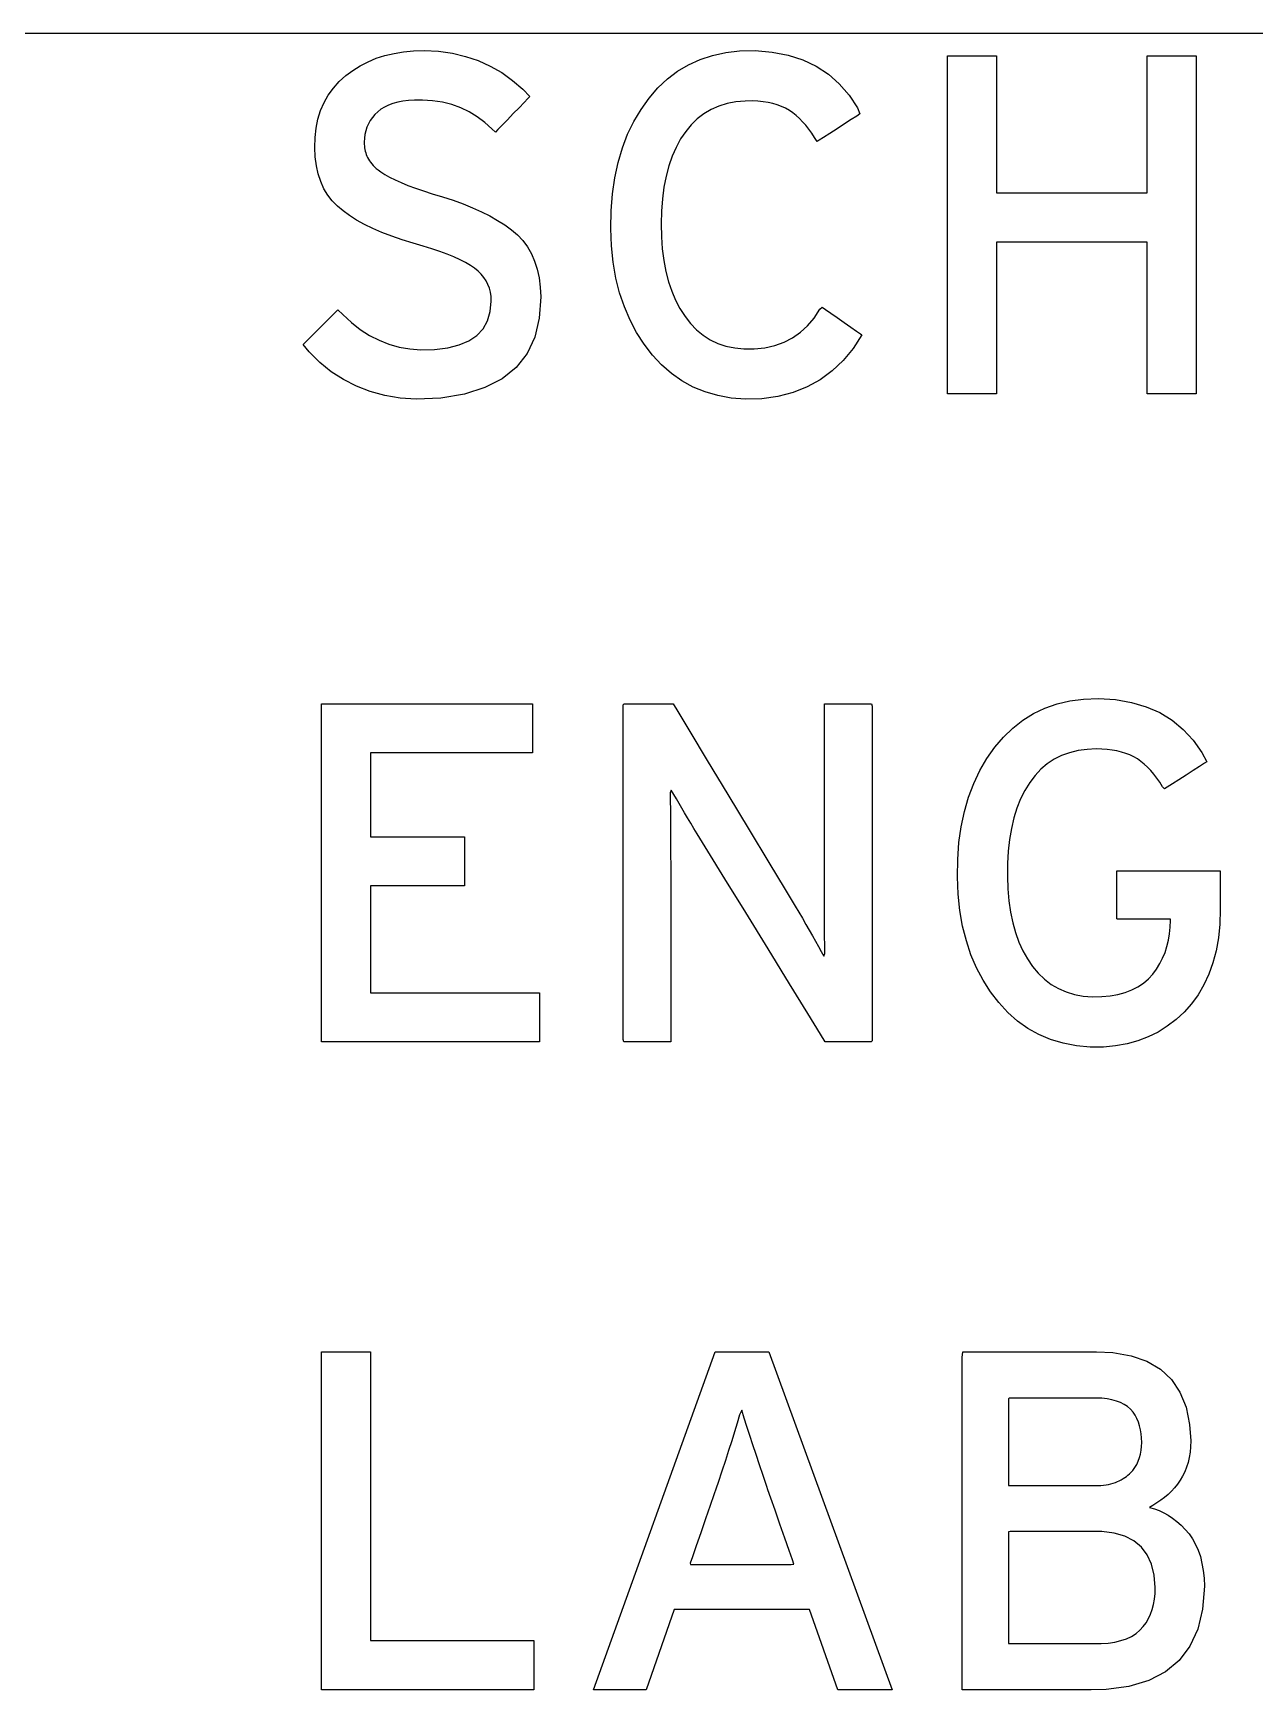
# Model space of a CAD drawing. Extents: x 1 to 47.7, y 0.2 to 35.
# Drawn here: x 6.9094 to 7.2036, y 13.726 to 14.125 of the extents above; entities that cross this region are included whole.
import ezdxf

# ---------------------------------------------------------------- set-up
doc = ezdxf.new("R2010")
doc.units = 0
doc.header["$MEASUREMENT"] = 0
for name, color, linetype in [('4_1__4U__UP_TO_ONE_IO_BOAR', 7, 'CONTINUOUS'), ('4_2__4U__FRONT_PANEL_W_24_', 7, 'CONTINUOUS'), ('5_1___24__TARGET_LEDS___12', 7, 'CONTINUOUS')]:
    doc.layers.add(name, color=color, linetype=linetype)

msp = doc.modelspace()

# ---------------------------------------------------------------- linework, layer by layer
at = {"layer": '4_1__4U__UP_TO_ONE_IO_BOAR'}
msp.add_lwpolyline([(6.83549, 14.12501), (6.93639, 14.12501), (7.04437, 14.12501), (7.15841, 14.12501), (7.27751, 14.12501), (7.52681, 14.12501), (7.78421, 14.12501)], dxfattribs=at)
at = {"layer": '4_2__4U__FRONT_PANEL_W_24_'}
for points in [[(7.03165, 14.06149), (7.03132, 14.05635), (7.03022, 14.05182), (7.02836, 14.04788), (7.02574, 14.04453), (7.02235, 14.04179), (7.0182, 14.03964), (7.01328, 14.03809), (7.0076, 14.03714), (7.00168, 14.03683), (6.9978, 14.03714), (6.9941, 14.03777), (6.9906, 14.03872), (6.98728, 14.03999), (6.98415, 14.04157), (6.9812, 14.04347), (6.97845, 14.0457), (6.97588, 14.04824), (6.97442, 14.05001), (6.97494, 14.05053), (6.9759, 14.05149), (6.97717, 14.05275), (6.97858, 14.05416), (6.98, 14.05557), (6.98128, 14.05684), (6.98226, 14.05782), (6.9828, 14.05836), (6.984, 14.05722), (6.98606, 14.05531), (6.9882, 14.05364), (6.99042, 14.05222), (6.99273, 14.05104), (6.99511, 14.0501), (6.99758, 14.04941), (7.00012, 14.04896), (7.00275, 14.04875), (7.00609, 14.04883), (7.00927, 14.04922), (7.01203, 14.04991), (7.01437, 14.05091), (7.01628, 14.05221), (7.01778, 14.05382), (7.01885, 14.05574), (7.0195, 14.05796), (7.01973, 14.06049), (7.01969, 14.06161), (7.01954, 14.06261), (7.0193, 14.06356), (7.01896, 14.06447), (7.01851, 14.06534), (7.01797, 14.06617), (7.01733, 14.06695), (7.01659, 14.0677), (7.01574, 14.0684), (7.01472, 14.06909), (7.01355, 14.06978), (7.01223, 14.07045), (7.01076, 14.07112), (7.00914, 14.07179), (7.00736, 14.07244), (7.00544, 14.07309), (7.00337, 14.07373), (7.00097, 14.07442), (6.99829, 14.07524), (6.99578, 14.07611), (6.99342, 14.07701), (6.99123, 14.07796), (6.9892, 14.07896), (6.98733, 14.07999), (6.98563, 14.08107), (6.98408, 14.08219), (6.98269, 14.08334), (6.98145, 14.0846), (6.98037, 14.086), (6.97945, 14.08755), (6.97869, 14.08925), (6.97809, 14.09109), (6.97765, 14.09307), (6.97737, 14.0952), (6.97724, 14.09747), (6.9773, 14.09985), (6.97756, 14.10214), (6.97801, 14.1043), (6.97865, 14.10635), (6.97948, 14.10827), (6.9805, 14.11008), (6.98172, 14.11177), (6.98312, 14.11334), (6.98472, 14.11479), (6.98641, 14.11605), (6.98819, 14.11716), (6.99007, 14.11813), (6.99205, 14.11895), (6.99414, 14.11962), (6.99633, 14.12014), (6.99862, 14.12052), (7.00101, 14.12075), (7.0036, 14.12083), (7.00706, 14.12064), (7.01039, 14.12017), (7.01357, 14.11942), (7.01661, 14.11839), (7.01952, 14.11708), (7.02228, 14.1155), (7.0249, 14.11363), (7.02739, 14.11149), (7.02905, 14.10976), (7.02859, 14.10928), (7.02768, 14.10833), (7.02645, 14.10706), (7.02506, 14.10562), (7.02365, 14.10417), (7.02237, 14.10284), (7.02137, 14.1018), (7.02079, 14.1012), (7.01992, 14.10193), (7.0182, 14.10351), (7.01638, 14.10488), (7.01445, 14.10605), (7.0124, 14.10703), (7.01026, 14.1078), (7.008, 14.10837), (7.00563, 14.10873), (7.00316, 14.1089), (7.00129, 14.10888), (6.99984, 14.10877), (6.99849, 14.1086), (6.99723, 14.10835), (6.99607, 14.10804), (6.99501, 14.10766), (6.99404, 14.10721), (6.99317, 14.10669), (6.9924, 14.1061), (6.99171, 14.10543), (6.99111, 14.10472), (6.99059, 14.10398), (6.99015, 14.10319), (6.98979, 14.10237), (6.98951, 14.10152), (6.98931, 14.10063), (6.98919, 14.0997), (6.98916, 14.09875), (6.98917, 14.09828), (6.9892, 14.09783), (6.98925, 14.09739), (6.98932, 14.09696), (6.98941, 14.09655), (6.98952, 14.09615), (6.98965, 14.09577), (6.9898, 14.0954), (6.98997, 14.09504), (6.99017, 14.09466), (6.9904, 14.09428), (6.99066, 14.0939), (6.99096, 14.09353), (6.99129, 14.09316), (6.99165, 14.0928), (6.99205, 14.09245), (6.99248, 14.09209), (6.99312, 14.09162), (6.99411, 14.09098), (6.99527, 14.09033), (6.99658, 14.08968), (6.99806, 14.08903), (6.99969, 14.08836), (7.00148, 14.0877), (7.00343, 14.08702), (7.00554, 14.08634), (7.00803, 14.08559), (7.01056, 14.08476), (7.01297, 14.08389), (7.01524, 14.08297), (7.01737, 14.082), (7.01938, 14.08098), (7.02125, 14.07992), (7.02299, 14.07881), (7.02459, 14.07766), (7.02605, 14.07642), (7.02734, 14.07505), (7.02846, 14.07354), (7.02942, 14.07188), (7.0302, 14.07008), (7.03082, 14.06815), (7.03126, 14.06607), (7.03154, 14.06385)], [(7.10901, 14.05238), (7.10688, 14.04908), (7.1045, 14.04617), (7.10186, 14.04365), (7.09897, 14.04153), (7.09583, 14.0398), (7.09244, 14.03846), (7.08879, 14.03751), (7.08489, 14.03696), (7.08094, 14.03684), (7.07753, 14.03713), (7.0743, 14.03772), (7.07124, 14.03861), (7.06836, 14.03979), (7.06566, 14.04127), (7.06313, 14.04304), (7.06078, 14.04511), (7.0586, 14.04748), (7.05657, 14.05009), (7.05475, 14.05289), (7.05316, 14.05588), (7.0518, 14.05907), (7.05067, 14.06246), (7.04978, 14.06604), (7.04912, 14.06983), (7.0487, 14.07381), (7.04851, 14.07799), (7.0486, 14.08224), (7.04893, 14.08631), (7.04949, 14.09019), (7.05029, 14.09387), (7.05132, 14.09736), (7.05258, 14.10065), (7.05408, 14.10375), (7.05582, 14.10665), (7.05778, 14.10937), (7.05988, 14.11181), (7.06216, 14.11397), (7.06462, 14.11583), (7.06725, 14.1174), (7.07006, 14.11867), (7.07305, 14.11965), (7.07621, 14.12034), (7.07955, 14.12074), (7.08331, 14.12081), (7.08742, 14.12045), (7.09124, 14.11971), (7.09477, 14.11857), (7.098, 14.11704), (7.10093, 14.11512), (7.10356, 14.1128), (7.1059, 14.11009), (7.10795, 14.10699), (7.10854, 14.10555), (7.10776, 14.10504), (7.10645, 14.1042), (7.10481, 14.10314), (7.10303, 14.10199), (7.10129, 14.10087), (7.09979, 14.0999), (7.0987, 14.0992), (7.09823, 14.0989), (7.09763, 14.09986), (7.09694, 14.10092), (7.09622, 14.1019), (7.09549, 14.10283), (7.09474, 14.10368), (7.09397, 14.10447), (7.09318, 14.10519), (7.09238, 14.10584), (7.09154, 14.10642), (7.09063, 14.10692), (7.08965, 14.10735), (7.08863, 14.10772), (7.08754, 14.10804), (7.0864, 14.10829), (7.08521, 14.10848), (7.08397, 14.1086), (7.08266, 14.10867), (7.08092, 14.10866), (7.07866, 14.10845), (7.07654, 14.10804), (7.07455, 14.10743), (7.07269, 14.10662), (7.07097, 14.1056), (7.06937, 14.10439), (7.06791, 14.10297), (7.06658, 14.10135), (7.06535, 14.09952), (7.06426, 14.09751), (7.06331, 14.09535), (7.06251, 14.09302), (7.06185, 14.09055), (7.06133, 14.08791), (7.06096, 14.08512), (7.06074, 14.08217), (7.06066, 14.07906), (7.06072, 14.07597), (7.06092, 14.07304), (7.06128, 14.07026), (7.06177, 14.06763), (7.06241, 14.06516), (7.0632, 14.06284), (7.06412, 14.06067), (7.0652, 14.05866), (7.06641, 14.05679), (7.06772, 14.05506), (7.06917, 14.05355), (7.07075, 14.05226), (7.07246, 14.05117), (7.0743, 14.05031), (7.07627, 14.04965), (7.07837, 14.04922), (7.08061, 14.04899), (7.0831, 14.04899), (7.08565, 14.04925), (7.08804, 14.04978), (7.09026, 14.05057), (7.09231, 14.05163), (7.0942, 14.05296), (7.09592, 14.05455), (7.09748, 14.05641), (7.09887, 14.05854), (7.0994, 14.05902), (7.10021, 14.05846), (7.10149, 14.05758), (7.10305, 14.0565), (7.10472, 14.05534), (7.10633, 14.05423), (7.1077, 14.05328), (7.10865, 14.05263)], [(7.19532, 13.91394), (7.19519, 13.91045), (7.19485, 13.90714), (7.1943, 13.90403), (7.19354, 13.9011), (7.19257, 13.89836), (7.19139, 13.8958), (7.19, 13.89344), (7.1884, 13.89126), (7.1866, 13.88926), (7.18465, 13.88744), (7.18256, 13.88583), (7.18033, 13.88445), (7.17797, 13.88329), (7.17548, 13.88235), (7.17285, 13.88162), (7.17009, 13.88112), (7.16719, 13.88084), (7.16401, 13.88082), (7.16065, 13.88114), (7.15746, 13.88175), (7.15445, 13.88265), (7.15161, 13.88385), (7.14895, 13.88533), (7.14645, 13.88711), (7.14413, 13.88918), (7.14199, 13.89154), (7.13999, 13.89414), (7.13818, 13.89691), (7.13661, 13.89988), (7.13527, 13.90305), (7.13416, 13.90641), (7.13327, 13.90996), (7.13262, 13.91371), (7.13219, 13.91766), (7.132, 13.9218), (7.13207, 13.92602), (7.13239, 13.93006), (7.13293, 13.93391), (7.13371, 13.93757), (7.13471, 13.94104), (7.13594, 13.94432), (7.13741, 13.94741), (7.1391, 13.95031), (7.14102, 13.95302), (7.14309, 13.95548), (7.14533, 13.95766), (7.14774, 13.95954), (7.15032, 13.96114), (7.15308, 13.96245), (7.15601, 13.96347), (7.15912, 13.9642), (7.16239, 13.96464), (7.16595, 13.96478), (7.17009, 13.96451), (7.17393, 13.96385), (7.17748, 13.9628), (7.18075, 13.96137), (7.18372, 13.95955), (7.1864, 13.95735), (7.18879, 13.95476), (7.19089, 13.95178), (7.19209, 13.94956), (7.19149, 13.94917), (7.19034, 13.94843), (7.18881, 13.94745), (7.18708, 13.94634), (7.18535, 13.94523), (7.18378, 13.94422), (7.18256, 13.94344), (7.18187, 13.943), (7.18143, 13.94353), (7.18075, 13.9446), (7.18004, 13.94561), (7.17932, 13.94655), (7.17857, 13.94742), (7.1778, 13.94823), (7.17701, 13.94897), (7.1762, 13.94964), (7.17537, 13.95025), (7.17448, 13.95076), (7.17354, 13.95119), (7.17255, 13.95157), (7.1715, 13.95189), (7.1704, 13.95216), (7.16925, 13.95236), (7.16804, 13.95251), (7.16677, 13.9526), (7.16545, 13.95264), (7.16325, 13.95253), (7.16108, 13.95223), (7.15903, 13.95173), (7.15711, 13.95103), (7.15532, 13.95013), (7.15365, 13.94903), (7.15211, 13.94774), (7.1507, 13.94625), (7.14941, 13.94456), (7.14824, 13.94265), (7.14722, 13.9406), (7.14634, 13.93839), (7.1456, 13.93603), (7.145, 13.93351), (7.14454, 13.93084), (7.14423, 13.92801), (7.14406, 13.92503), (7.14403, 13.92192), (7.14414, 13.91891), (7.14439, 13.91605), (7.14479, 13.91335), (7.14532, 13.91079), (7.146, 13.90839), (7.14682, 13.90613), (7.14779, 13.90403), (7.14889, 13.90208), (7.15013, 13.90025), (7.15149, 13.8986), (7.15298, 13.89716), (7.1546, 13.89592), (7.15634, 13.8949), (7.1582, 13.8941), (7.16019, 13.8935), (7.16231, 13.89311), (7.16455, 13.89294), (7.16675, 13.89298), (7.16877, 13.89318), (7.17065, 13.89351), (7.17239, 13.89398), (7.174, 13.89459), (7.17547, 13.89534), (7.17681, 13.89622), (7.17801, 13.89724), (7.17907, 13.89839), (7.17997, 13.89963), (7.18075, 13.90092), (7.18143, 13.90225), (7.182, 13.90364), (7.18247, 13.90508), (7.18283, 13.90658), (7.18309, 13.90812), (7.18324, 13.90972), (7.18329, 13.91128), (7.18329, 13.9113), (7.18329, 13.91133), (7.18329, 13.91138), (7.18329, 13.91143), (7.18329, 13.91149), (7.18329, 13.91154), (7.18329, 13.91159), (7.18329, 13.91161), (7.18326, 13.91162), (7.1826, 13.91162), (7.18122, 13.91162), (7.17935, 13.91162), (7.17721, 13.91162), (7.17504, 13.91162), (7.17306, 13.91162), (7.17149, 13.91162), (7.17056, 13.91162), (7.1704, 13.9117), (7.1704, 13.91244), (7.1704, 13.9138), (7.1704, 13.91556), (7.1704, 13.91751), (7.1704, 13.91947), (7.1704, 13.92121), (7.1704, 13.92254), (7.1704, 13.92325), (7.17076, 13.92331), (7.17262, 13.92331), (7.1757, 13.92331), (7.17956, 13.92331), (7.18377, 13.92331), (7.18788, 13.92331), (7.19146, 13.92331), (7.19408, 13.92331), (7.19528, 13.92331), (7.19532, 13.92309), (7.19532, 13.92229), (7.19532, 13.92106), (7.19532, 13.91957), (7.19532, 13.91798), (7.19532, 13.91646), (7.19532, 13.91517), (7.19532, 13.91428)], [(7.10019, 13.88207), (7.09905, 13.88394), (7.09599, 13.88891), (7.09158, 13.89606), (7.0864, 13.90447), (7.08102, 13.91322), (7.07601, 13.92136), (7.07193, 13.92799), (7.06936, 13.93217), (7.06854, 13.93351), (7.06777, 13.93479), (7.06703, 13.93602), (7.06632, 13.93723), (7.06563, 13.9384), (7.06496, 13.93953), (7.06432, 13.94062), (7.06371, 13.94168), (7.06311, 13.94271), (7.06287, 13.94204), (7.06287, 13.94009), (7.06288, 13.93807), (7.06289, 13.93598), (7.0629, 13.93384), (7.06291, 13.93163), (7.06293, 13.92936), (7.06295, 13.92702), (7.06298, 13.92462), (7.06298, 13.92313), (7.06298, 13.91934), (7.06298, 13.91364), (7.06298, 13.90679), (7.06298, 13.89956), (7.06298, 13.89271), (7.06298, 13.88701), (7.06298, 13.88322), (7.06297, 13.88207), (7.06244, 13.88207), (7.06124, 13.88207), (7.05958, 13.88207), (7.05767, 13.88207), (7.05571, 13.88207), (7.05392, 13.88207), (7.0525, 13.88207), (7.05166, 13.88207), (7.05151, 13.88264), (7.05151, 13.88792), (7.05151, 13.89752), (7.05151, 13.90996), (7.05151, 13.92378), (7.05151, 13.93749), (7.05151, 13.94962), (7.05151, 13.95869), (7.05151, 13.96323), (7.05174, 13.96349), (7.05273, 13.96349), (7.05429, 13.96349), (7.05622, 13.96349), (7.05828, 13.96349), (7.06026, 13.96349), (7.06195, 13.96349), (7.06313, 13.96349), (7.06356, 13.96349), (7.06466, 13.96167), (7.06758, 13.95684), (7.07178, 13.94988), (7.07671, 13.94169), (7.08185, 13.93318), (7.08663, 13.92526), (7.09052, 13.91881), (7.09297, 13.91474), (7.0938, 13.91336), (7.09468, 13.91184), (7.09552, 13.91038), (7.09633, 13.90898), (7.0971, 13.90762), (7.09784, 13.90632), (7.09854, 13.90507), (7.0992, 13.90387), (7.09983, 13.90273), (7.10008, 13.90338), (7.10005, 13.9054), (7.10003, 13.90748), (7.10002, 13.90961), (7.1, 13.9118), (7.09999, 13.91404), (7.09998, 13.91634), (7.09998, 13.9187), (7.09998, 13.92112), (7.09998, 13.92261), (7.09998, 13.92638), (7.09998, 13.93206), (7.09998, 13.93888), (7.09998, 13.94608), (7.09998, 13.9529), (7.09998, 13.95858), (7.09998, 13.96235), (7.09998, 13.96349), (7.10052, 13.96349), (7.10171, 13.96349), (7.10337, 13.96349), (7.10529, 13.96349), (7.10724, 13.96349), (7.10904, 13.96349), (7.11046, 13.96349), (7.1113, 13.96349), (7.11144, 13.96292), (7.11144, 13.95764), (7.11144, 13.94804), (7.11144, 13.9356), (7.11144, 13.92178), (7.11144, 13.90807), (7.11144, 13.89594), (7.11144, 13.88687), (7.11144, 13.88233), (7.11123, 13.88207), (7.11031, 13.88207), (7.10885, 13.88207), (7.10705, 13.88207), (7.10513, 13.88207), (7.10327, 13.88207), (7.1017, 13.88207), (7.1006, 13.88207)], [(7.19148, 13.751), (7.19104, 13.7455), (7.18989, 13.74069), (7.18801, 13.73656), (7.18542, 13.73311), (7.1821, 13.73034), (7.17807, 13.72826), (7.17332, 13.72686), (7.16785, 13.72614), (7.16425, 13.72603), (7.16212, 13.72603), (7.15829, 13.72603), (7.15336, 13.72603), (7.14792, 13.72603), (7.14259, 13.72603), (7.13796, 13.72603), (7.13463, 13.72603), (7.13319, 13.72603), (7.13318, 13.72849), (7.13318, 13.73619), (7.13318, 13.74761), (7.13318, 13.7612), (7.13318, 13.7754), (7.13318, 13.78864), (7.13318, 13.79938), (7.13318, 13.80604), (7.13332, 13.80744), (7.13529, 13.80744), (7.1391, 13.80744), (7.1441, 13.80744), (7.1497, 13.80744), (7.15526, 13.80744), (7.16016, 13.80744), (7.16379, 13.80744), (7.16552, 13.80744), (7.16943, 13.80725), (7.17384, 13.80649), (7.17766, 13.80516), (7.18089, 13.80326), (7.18354, 13.80079), (7.18559, 13.79775), (7.18706, 13.79413), (7.18794, 13.78995), (7.18822, 13.78598), (7.18816, 13.7846), (7.18803, 13.78327), (7.18782, 13.782), (7.18754, 13.78079), (7.18717, 13.77963), (7.18674, 13.77853), (7.18622, 13.77749), (7.18563, 13.7765), (7.18498, 13.77557), (7.18428, 13.77469), (7.18354, 13.77387), (7.18274, 13.77309), (7.1819, 13.77236), (7.18101, 13.77168), (7.18007, 13.77105), (7.17909, 13.77047), (7.1783, 13.76996), (7.17945, 13.76963), (7.18058, 13.76921), (7.18169, 13.76869), (7.18278, 13.76808), (7.18383, 13.76737), (7.18487, 13.76656), (7.18588, 13.76566), (7.18687, 13.76466), (7.18781, 13.76357), (7.18865, 13.76237), (7.18938, 13.76106), (7.19, 13.75965), (7.19051, 13.75813), (7.19091, 13.7565), (7.19121, 13.75477), (7.1914, 13.75294)], [(7.08611, 13.775), (7.0852, 13.77768), (7.08434, 13.78025), (7.08352, 13.78271), (7.08275, 13.78506), (7.08202, 13.7873), (7.08133, 13.78944), (7.08069, 13.79147), (7.08009, 13.79338), (7.07955, 13.79226), (7.07897, 13.79029), (7.07833, 13.78821), (7.07765, 13.786), (7.07691, 13.78367), (7.07612, 13.78123), (7.07528, 13.77867), (7.07438, 13.77599), (7.07391, 13.7746), (7.07337, 13.77304), (7.07247, 13.77045), (7.07136, 13.76726), (7.07018, 13.76387), (7.06907, 13.76068), (7.06818, 13.7581), (7.06763, 13.75653), (7.06771, 13.75625), (7.06948, 13.75625), (7.07273, 13.75625), (7.0769, 13.75625), (7.08146, 13.75625), (7.08586, 13.75625), (7.08955, 13.75625), (7.09197, 13.75625), (7.09263, 13.75628), (7.09227, 13.75733), (7.09149, 13.75957), (7.09043, 13.76259), (7.08926, 13.76597), (7.08809, 13.76931), (7.08708, 13.7722), (7.08638, 13.77424)], [(7.17641, 13.78562), (7.17638, 13.78669), (7.17628, 13.78771), (7.17612, 13.78868), (7.17589, 13.78962), (7.1756, 13.79051), (7.17524, 13.79136), (7.17481, 13.79217), (7.17432, 13.79293), (7.17372, 13.79363), (7.173, 13.79424), (7.17219, 13.79477), (7.17129, 13.79522), (7.1703, 13.79559), (7.16923, 13.79589), (7.16806, 13.79611), (7.16681, 13.79625), (7.16547, 13.79631), (7.16466, 13.79631), (7.16251, 13.79631), (7.15942, 13.79631), (7.15582, 13.79631), (7.15212, 13.79631), (7.14872, 13.79631), (7.14605, 13.79631), (7.14452, 13.79631), (7.14431, 13.7961), (7.14431, 13.79457), (7.14431, 13.79191), (7.14431, 13.78853), (7.14431, 13.78484), (7.14431, 13.78125), (7.14431, 13.77817), (7.14431, 13.77603), (7.14431, 13.77522), (7.14512, 13.77522), (7.14727, 13.77522), (7.15036, 13.77522), (7.15396, 13.77522), (7.15766, 13.77522), (7.16106, 13.77522), (7.16373, 13.77522), (7.16526, 13.77522), (7.16583, 13.77522), (7.16651, 13.77525), (7.16717, 13.77531), (7.1678, 13.77539), (7.1684, 13.77549), (7.16897, 13.77563), (7.16952, 13.77579), (7.17004, 13.77598), (7.17053, 13.77619), (7.171, 13.77641), (7.17145, 13.77665), (7.17189, 13.7769), (7.1723, 13.77716), (7.17269, 13.77744), (7.17307, 13.77773), (7.17343, 13.77804), (7.17377, 13.77836), (7.17422, 13.77887), (7.17473, 13.77959), (7.17518, 13.78034), (7.17556, 13.78113), (7.17587, 13.78196), (7.1761, 13.78282), (7.17628, 13.78372), (7.17638, 13.78465)], [(7.17965, 13.75066), (7.17941, 13.75367), (7.17877, 13.7563), (7.17774, 13.75855), (7.17633, 13.76043), (7.17452, 13.76193), (7.17233, 13.76306), (7.16974, 13.7638), (7.16677, 13.76417), (7.1653, 13.76421), (7.16347, 13.76421), (7.16052, 13.76421), (7.15691, 13.76421), (7.15308, 13.76421), (7.14947, 13.76421), (7.14653, 13.76421), (7.1447, 13.76421), (7.14431, 13.76409), (7.14431, 13.76236), (7.14431, 13.75904), (7.14431, 13.75469), (7.14431, 13.74988), (7.14431, 13.74516), (7.14431, 13.74109), (7.14431, 13.73824), (7.14431, 13.73716), (7.14514, 13.73716), (7.14736, 13.73716), (7.15053, 13.73716), (7.1542, 13.73716), (7.15795, 13.73716), (7.16133, 13.73716), (7.16391, 13.73716), (7.16526, 13.73716), (7.16659, 13.73719), (7.16832, 13.73731), (7.16992, 13.73755), (7.17139, 13.7379), (7.17273, 13.73836), (7.17394, 13.73892), (7.17502, 13.7396), (7.17596, 13.74039), (7.17677, 13.74127), (7.17744, 13.7422), (7.17803, 13.74321), (7.17853, 13.74428), (7.17893, 13.74542), (7.17925, 13.74662), (7.17947, 13.7479), (7.17961, 13.74924)]]:
    msp.add_lwpolyline(points, close=True, dxfattribs=at)
for points in [[(7.17772, 14.03812), (7.17772, 14.07465), (7.1414, 14.07465), (7.1414, 14.03812), (7.1296, 14.03812), (7.1296, 14.11953), (7.1414, 14.11953), (7.1414, 14.08657), (7.17772, 14.08657), (7.17772, 14.11953), (7.18953, 14.11953), (7.18953, 14.03812), (7.17772, 14.03812)], [(6.97883, 13.88207), (6.97883, 13.96349), (7.02964, 13.96349), (7.02964, 13.95167), (6.99063, 13.95167), (6.99063, 13.93144), (7.01329, 13.93144), (7.01329, 13.91963), (6.99063, 13.91963), (6.99063, 13.89389), (7.03134, 13.89389), (7.03134, 13.88207), (6.97883, 13.88207)], [(6.97883, 13.72603), (6.97883, 13.80744), (6.99063, 13.80744), (6.99063, 13.73796), (7.02997, 13.73796), (7.02997, 13.72603), (6.97883, 13.72603)], [(7.10321, 13.72603), (7.09639, 13.74535), (7.06378, 13.74535), (7.05702, 13.72603), (7.04435, 13.72603), (7.07367, 13.80744), (7.08662, 13.80744), (7.11627, 13.72603), (7.10321, 13.72603)]]:
    msp.add_lwpolyline(points, dxfattribs=at)
at = {"layer": '5_1___24__TARGET_LEDS___12'}
for points in [[(7.03165, 14.06149), (7.03132, 14.05635), (7.03022, 14.05182), (7.02836, 14.04788), (7.02574, 14.04453), (7.02235, 14.04179), (7.0182, 14.03964), (7.01328, 14.03809), (7.0076, 14.03714), (7.00168, 14.03683), (6.9978, 14.03714), (6.9941, 14.03777), (6.9906, 14.03872), (6.98728, 14.03999), (6.98415, 14.04157), (6.9812, 14.04347), (6.97845, 14.0457), (6.97588, 14.04824), (6.97442, 14.05001), (6.97494, 14.05053), (6.9759, 14.05149), (6.97717, 14.05275), (6.97858, 14.05416), (6.98, 14.05557), (6.98128, 14.05684), (6.98226, 14.05782), (6.9828, 14.05836), (6.984, 14.05722), (6.98606, 14.05531), (6.9882, 14.05364), (6.99042, 14.05222), (6.99273, 14.05104), (6.99511, 14.0501), (6.99758, 14.04941), (7.00012, 14.04896), (7.00275, 14.04875), (7.00609, 14.04883), (7.00927, 14.04922), (7.01203, 14.04991), (7.01437, 14.05091), (7.01628, 14.05221), (7.01778, 14.05382), (7.01885, 14.05574), (7.0195, 14.05796), (7.01973, 14.06049), (7.01969, 14.06161), (7.01954, 14.06261), (7.0193, 14.06356), (7.01896, 14.06447), (7.01851, 14.06534), (7.01797, 14.06617), (7.01733, 14.06695), (7.01659, 14.0677), (7.01574, 14.0684), (7.01472, 14.06909), (7.01355, 14.06978), (7.01223, 14.07045), (7.01076, 14.07112), (7.00914, 14.07179), (7.00736, 14.07244), (7.00544, 14.07309), (7.00337, 14.07373), (7.00097, 14.07442), (6.99829, 14.07524), (6.99578, 14.07611), (6.99342, 14.07701), (6.99123, 14.07796), (6.9892, 14.07896), (6.98733, 14.07999), (6.98563, 14.08107), (6.98408, 14.08219), (6.98269, 14.08334), (6.98145, 14.0846), (6.98037, 14.086), (6.97945, 14.08755), (6.97869, 14.08925), (6.97809, 14.09109), (6.97765, 14.09307), (6.97737, 14.0952), (6.97724, 14.09747), (6.9773, 14.09985), (6.97756, 14.10214), (6.97801, 14.1043), (6.97865, 14.10635), (6.97948, 14.10827), (6.9805, 14.11008), (6.98172, 14.11177), (6.98312, 14.11334), (6.98472, 14.11479), (6.98641, 14.11605), (6.98819, 14.11716), (6.99007, 14.11813), (6.99205, 14.11895), (6.99414, 14.11962), (6.99633, 14.12014), (6.99862, 14.12052), (7.00101, 14.12075), (7.0036, 14.12083), (7.00706, 14.12064), (7.01039, 14.12017), (7.01357, 14.11942), (7.01661, 14.11839), (7.01952, 14.11708), (7.02228, 14.1155), (7.0249, 14.11363), (7.02739, 14.11149), (7.02905, 14.10976), (7.02859, 14.10928), (7.02768, 14.10833), (7.02645, 14.10706), (7.02506, 14.10562), (7.02365, 14.10417), (7.02237, 14.10284), (7.02137, 14.1018), (7.02079, 14.1012), (7.01992, 14.10193), (7.0182, 14.10351), (7.01638, 14.10488), (7.01445, 14.10605), (7.0124, 14.10703), (7.01026, 14.1078), (7.008, 14.10837), (7.00563, 14.10873), (7.00316, 14.1089), (7.00129, 14.10888), (6.99984, 14.10877), (6.99849, 14.1086), (6.99723, 14.10835), (6.99607, 14.10804), (6.99501, 14.10766), (6.99404, 14.10721), (6.99317, 14.10669), (6.9924, 14.1061), (6.99171, 14.10543), (6.99111, 14.10472), (6.99059, 14.10398), (6.99015, 14.10319), (6.98979, 14.10237), (6.98951, 14.10152), (6.98931, 14.10063), (6.98919, 14.0997), (6.98916, 14.09875), (6.98917, 14.09828), (6.9892, 14.09783), (6.98925, 14.09739), (6.98932, 14.09696), (6.98941, 14.09655), (6.98952, 14.09615), (6.98965, 14.09577), (6.9898, 14.0954), (6.98997, 14.09504), (6.99017, 14.09466), (6.9904, 14.09428), (6.99066, 14.0939), (6.99096, 14.09353), (6.99129, 14.09316), (6.99165, 14.0928), (6.99205, 14.09245), (6.99248, 14.09209), (6.99312, 14.09162), (6.99411, 14.09098), (6.99527, 14.09033), (6.99658, 14.08968), (6.99806, 14.08903), (6.99969, 14.08836), (7.00148, 14.0877), (7.00343, 14.08702), (7.00554, 14.08634), (7.00803, 14.08559), (7.01056, 14.08476), (7.01297, 14.08389), (7.01524, 14.08297), (7.01737, 14.082), (7.01938, 14.08098), (7.02125, 14.07992), (7.02299, 14.07881), (7.02459, 14.07766), (7.02605, 14.07642), (7.02734, 14.07505), (7.02846, 14.07354), (7.02942, 14.07188), (7.0302, 14.07008), (7.03082, 14.06815), (7.03126, 14.06607), (7.03154, 14.06385)], [(7.10901, 14.05238), (7.10688, 14.04908), (7.1045, 14.04617), (7.10186, 14.04365), (7.09897, 14.04153), (7.09583, 14.0398), (7.09244, 14.03846), (7.08879, 14.03751), (7.08489, 14.03696), (7.08094, 14.03684), (7.07753, 14.03713), (7.0743, 14.03772), (7.07124, 14.03861), (7.06836, 14.03979), (7.06566, 14.04127), (7.06313, 14.04304), (7.06078, 14.04511), (7.0586, 14.04748), (7.05657, 14.05009), (7.05475, 14.05289), (7.05316, 14.05588), (7.0518, 14.05907), (7.05067, 14.06246), (7.04978, 14.06604), (7.04912, 14.06983), (7.0487, 14.07381), (7.04851, 14.07799), (7.0486, 14.08224), (7.04893, 14.08631), (7.04949, 14.09019), (7.05029, 14.09387), (7.05132, 14.09736), (7.05258, 14.10065), (7.05408, 14.10375), (7.05582, 14.10665), (7.05778, 14.10937), (7.05988, 14.11181), (7.06216, 14.11397), (7.06462, 14.11583), (7.06725, 14.1174), (7.07006, 14.11867), (7.07305, 14.11965), (7.07621, 14.12034), (7.07955, 14.12074), (7.08331, 14.12081), (7.08742, 14.12045), (7.09124, 14.11971), (7.09477, 14.11857), (7.098, 14.11704), (7.10093, 14.11512), (7.10356, 14.1128), (7.1059, 14.11009), (7.10795, 14.10699), (7.10854, 14.10555), (7.10776, 14.10504), (7.10645, 14.1042), (7.10481, 14.10314), (7.10303, 14.10199), (7.10129, 14.10087), (7.09979, 14.0999), (7.0987, 14.0992), (7.09823, 14.0989), (7.09763, 14.09986), (7.09694, 14.10092), (7.09622, 14.1019), (7.09549, 14.10283), (7.09474, 14.10368), (7.09397, 14.10447), (7.09318, 14.10519), (7.09238, 14.10584), (7.09154, 14.10642), (7.09063, 14.10692), (7.08965, 14.10735), (7.08863, 14.10772), (7.08754, 14.10804), (7.0864, 14.10829), (7.08521, 14.10848), (7.08397, 14.1086), (7.08266, 14.10867), (7.08092, 14.10866), (7.07866, 14.10845), (7.07654, 14.10804), (7.07455, 14.10743), (7.07269, 14.10662), (7.07097, 14.1056), (7.06937, 14.10439), (7.06791, 14.10297), (7.06658, 14.10135), (7.06535, 14.09952), (7.06426, 14.09751), (7.06331, 14.09535), (7.06251, 14.09302), (7.06185, 14.09055), (7.06133, 14.08791), (7.06096, 14.08512), (7.06074, 14.08217), (7.06066, 14.07906), (7.06072, 14.07597), (7.06092, 14.07304), (7.06128, 14.07026), (7.06177, 14.06763), (7.06241, 14.06516), (7.0632, 14.06284), (7.06412, 14.06067), (7.0652, 14.05866), (7.06641, 14.05679), (7.06772, 14.05506), (7.06917, 14.05355), (7.07075, 14.05226), (7.07246, 14.05117), (7.0743, 14.05031), (7.07627, 14.04965), (7.07837, 14.04922), (7.08061, 14.04899), (7.0831, 14.04899), (7.08565, 14.04925), (7.08804, 14.04978), (7.09026, 14.05057), (7.09231, 14.05163), (7.0942, 14.05296), (7.09592, 14.05455), (7.09748, 14.05641), (7.09887, 14.05854), (7.0994, 14.05902), (7.10021, 14.05846), (7.10149, 14.05758), (7.10305, 14.0565), (7.10472, 14.05534), (7.10633, 14.05423), (7.1077, 14.05328), (7.10865, 14.05263)], [(7.19532, 13.91394), (7.19519, 13.91045), (7.19485, 13.90714), (7.1943, 13.90403), (7.19354, 13.9011), (7.19257, 13.89836), (7.19139, 13.8958), (7.19, 13.89344), (7.1884, 13.89126), (7.1866, 13.88926), (7.18465, 13.88744), (7.18256, 13.88583), (7.18033, 13.88445), (7.17797, 13.88329), (7.17548, 13.88235), (7.17285, 13.88162), (7.17009, 13.88112), (7.16719, 13.88084), (7.16401, 13.88082), (7.16065, 13.88114), (7.15746, 13.88175), (7.15445, 13.88265), (7.15161, 13.88385), (7.14895, 13.88533), (7.14645, 13.88711), (7.14413, 13.88918), (7.14199, 13.89154), (7.13999, 13.89414), (7.13818, 13.89691), (7.13661, 13.89988), (7.13527, 13.90305), (7.13416, 13.90641), (7.13327, 13.90996), (7.13262, 13.91371), (7.13219, 13.91766), (7.132, 13.9218), (7.13207, 13.92602), (7.13239, 13.93006), (7.13293, 13.93391), (7.13371, 13.93757), (7.13471, 13.94104), (7.13594, 13.94432), (7.13741, 13.94741), (7.1391, 13.95031), (7.14102, 13.95302), (7.14309, 13.95548), (7.14533, 13.95766), (7.14774, 13.95954), (7.15032, 13.96114), (7.15308, 13.96245), (7.15601, 13.96347), (7.15912, 13.9642), (7.16239, 13.96464), (7.16595, 13.96478), (7.17009, 13.96451), (7.17393, 13.96385), (7.17748, 13.9628), (7.18075, 13.96137), (7.18372, 13.95955), (7.1864, 13.95735), (7.18879, 13.95476), (7.19089, 13.95178), (7.19209, 13.94956), (7.19149, 13.94917), (7.19034, 13.94843), (7.18881, 13.94745), (7.18708, 13.94634), (7.18535, 13.94523), (7.18378, 13.94422), (7.18256, 13.94344), (7.18187, 13.943), (7.18143, 13.94353), (7.18075, 13.9446), (7.18004, 13.94561), (7.17932, 13.94655), (7.17857, 13.94742), (7.1778, 13.94823), (7.17701, 13.94897), (7.1762, 13.94964), (7.17537, 13.95025), (7.17448, 13.95076), (7.17354, 13.95119), (7.17255, 13.95157), (7.1715, 13.95189), (7.1704, 13.95216), (7.16925, 13.95236), (7.16804, 13.95251), (7.16677, 13.9526), (7.16545, 13.95264), (7.16325, 13.95253), (7.16108, 13.95223), (7.15903, 13.95173), (7.15711, 13.95103), (7.15532, 13.95013), (7.15365, 13.94903), (7.15211, 13.94774), (7.1507, 13.94625), (7.14941, 13.94456), (7.14824, 13.94265), (7.14722, 13.9406), (7.14634, 13.93839), (7.1456, 13.93603), (7.145, 13.93351), (7.14454, 13.93084), (7.14423, 13.92801), (7.14406, 13.92503), (7.14403, 13.92192), (7.14414, 13.91891), (7.14439, 13.91605), (7.14479, 13.91335), (7.14532, 13.91079), (7.146, 13.90839), (7.14682, 13.90613), (7.14779, 13.90403), (7.14889, 13.90208), (7.15013, 13.90025), (7.15149, 13.8986), (7.15298, 13.89716), (7.1546, 13.89592), (7.15634, 13.8949), (7.1582, 13.8941), (7.16019, 13.8935), (7.16231, 13.89311), (7.16455, 13.89294), (7.16675, 13.89298), (7.16877, 13.89318), (7.17065, 13.89351), (7.17239, 13.89398), (7.174, 13.89459), (7.17547, 13.89534), (7.17681, 13.89622), (7.17801, 13.89724), (7.17907, 13.89839), (7.17997, 13.89963), (7.18075, 13.90092), (7.18143, 13.90225), (7.182, 13.90364), (7.18247, 13.90508), (7.18283, 13.90658), (7.18309, 13.90812), (7.18324, 13.90972), (7.18329, 13.91128), (7.18329, 13.9113), (7.18329, 13.91133), (7.18329, 13.91138), (7.18329, 13.91143), (7.18329, 13.91149), (7.18329, 13.91154), (7.18329, 13.91159), (7.18329, 13.91161), (7.18326, 13.91162), (7.1826, 13.91162), (7.18122, 13.91162), (7.17935, 13.91162), (7.17721, 13.91162), (7.17504, 13.91162), (7.17306, 13.91162), (7.17149, 13.91162), (7.17056, 13.91162), (7.1704, 13.9117), (7.1704, 13.91244), (7.1704, 13.9138), (7.1704, 13.91556), (7.1704, 13.91751), (7.1704, 13.91947), (7.1704, 13.92121), (7.1704, 13.92254), (7.1704, 13.92325), (7.17076, 13.92331), (7.17262, 13.92331), (7.1757, 13.92331), (7.17956, 13.92331), (7.18377, 13.92331), (7.18788, 13.92331), (7.19146, 13.92331), (7.19408, 13.92331), (7.19528, 13.92331), (7.19532, 13.92309), (7.19532, 13.92229), (7.19532, 13.92106), (7.19532, 13.91957), (7.19532, 13.91798), (7.19532, 13.91646), (7.19532, 13.91517), (7.19532, 13.91428)], [(7.10019, 13.88207), (7.09905, 13.88394), (7.09599, 13.88891), (7.09158, 13.89606), (7.0864, 13.90447), (7.08102, 13.91322), (7.07601, 13.92136), (7.07193, 13.92799), (7.06936, 13.93217), (7.06854, 13.93351), (7.06777, 13.93479), (7.06703, 13.93602), (7.06632, 13.93723), (7.06563, 13.9384), (7.06496, 13.93953), (7.06432, 13.94062), (7.06371, 13.94168), (7.06311, 13.94271), (7.06287, 13.94204), (7.06287, 13.94009), (7.06288, 13.93807), (7.06289, 13.93598), (7.0629, 13.93384), (7.06291, 13.93163), (7.06293, 13.92936), (7.06295, 13.92702), (7.06298, 13.92462), (7.06298, 13.92313), (7.06298, 13.91934), (7.06298, 13.91364), (7.06298, 13.90679), (7.06298, 13.89956), (7.06298, 13.89271), (7.06298, 13.88701), (7.06298, 13.88322), (7.06297, 13.88207), (7.06244, 13.88207), (7.06124, 13.88207), (7.05958, 13.88207), (7.05767, 13.88207), (7.05571, 13.88207), (7.05392, 13.88207), (7.0525, 13.88207), (7.05166, 13.88207), (7.05151, 13.88264), (7.05151, 13.88792), (7.05151, 13.89752), (7.05151, 13.90996), (7.05151, 13.92378), (7.05151, 13.93749), (7.05151, 13.94962), (7.05151, 13.95869), (7.05151, 13.96323), (7.05174, 13.96349), (7.05273, 13.96349), (7.05429, 13.96349), (7.05622, 13.96349), (7.05828, 13.96349), (7.06026, 13.96349), (7.06195, 13.96349), (7.06313, 13.96349), (7.06356, 13.96349), (7.06466, 13.96167), (7.06758, 13.95684), (7.07178, 13.94988), (7.07671, 13.94169), (7.08185, 13.93318), (7.08663, 13.92526), (7.09052, 13.91881), (7.09297, 13.91474), (7.0938, 13.91336), (7.09468, 13.91184), (7.09552, 13.91038), (7.09633, 13.90898), (7.0971, 13.90762), (7.09784, 13.90632), (7.09854, 13.90507), (7.0992, 13.90387), (7.09983, 13.90273), (7.10008, 13.90338), (7.10005, 13.9054), (7.10003, 13.90748), (7.10002, 13.90961), (7.1, 13.9118), (7.09999, 13.91404), (7.09998, 13.91634), (7.09998, 13.9187), (7.09998, 13.92112), (7.09998, 13.92261), (7.09998, 13.92638), (7.09998, 13.93206), (7.09998, 13.93888), (7.09998, 13.94608), (7.09998, 13.9529), (7.09998, 13.95858), (7.09998, 13.96235), (7.09998, 13.96349), (7.10052, 13.96349), (7.10171, 13.96349), (7.10337, 13.96349), (7.10529, 13.96349), (7.10724, 13.96349), (7.10904, 13.96349), (7.11046, 13.96349), (7.1113, 13.96349), (7.11144, 13.96292), (7.11144, 13.95764), (7.11144, 13.94804), (7.11144, 13.9356), (7.11144, 13.92178), (7.11144, 13.90807), (7.11144, 13.89594), (7.11144, 13.88687), (7.11144, 13.88233), (7.11123, 13.88207), (7.11031, 13.88207), (7.10885, 13.88207), (7.10705, 13.88207), (7.10513, 13.88207), (7.10327, 13.88207), (7.1017, 13.88207), (7.1006, 13.88207)], [(7.19148, 13.751), (7.19104, 13.7455), (7.18989, 13.74069), (7.18801, 13.73656), (7.18542, 13.73311), (7.1821, 13.73034), (7.17807, 13.72826), (7.17332, 13.72686), (7.16785, 13.72614), (7.16425, 13.72603), (7.16212, 13.72603), (7.15829, 13.72603), (7.15336, 13.72603), (7.14792, 13.72603), (7.14259, 13.72603), (7.13796, 13.72603), (7.13463, 13.72603), (7.13319, 13.72603), (7.13318, 13.72849), (7.13318, 13.73619), (7.13318, 13.74761), (7.13318, 13.7612), (7.13318, 13.7754), (7.13318, 13.78864), (7.13318, 13.79938), (7.13318, 13.80604), (7.13332, 13.80744), (7.13529, 13.80744), (7.1391, 13.80744), (7.1441, 13.80744), (7.1497, 13.80744), (7.15526, 13.80744), (7.16016, 13.80744), (7.16379, 13.80744), (7.16552, 13.80744), (7.16943, 13.80725), (7.17384, 13.80649), (7.17766, 13.80516), (7.18089, 13.80326), (7.18354, 13.80079), (7.18559, 13.79775), (7.18706, 13.79413), (7.18794, 13.78995), (7.18822, 13.78598), (7.18816, 13.7846), (7.18803, 13.78327), (7.18782, 13.782), (7.18754, 13.78079), (7.18717, 13.77963), (7.18674, 13.77853), (7.18622, 13.77749), (7.18563, 13.7765), (7.18498, 13.77557), (7.18428, 13.77469), (7.18354, 13.77387), (7.18274, 13.77309), (7.1819, 13.77236), (7.18101, 13.77168), (7.18007, 13.77105), (7.17909, 13.77047), (7.1783, 13.76996), (7.17945, 13.76963), (7.18058, 13.76921), (7.18169, 13.76869), (7.18278, 13.76808), (7.18383, 13.76737), (7.18487, 13.76656), (7.18588, 13.76566), (7.18687, 13.76466), (7.18781, 13.76357), (7.18865, 13.76237), (7.18938, 13.76106), (7.19, 13.75965), (7.19051, 13.75813), (7.19091, 13.7565), (7.19121, 13.75477), (7.1914, 13.75294)], [(7.08611, 13.775), (7.0852, 13.77768), (7.08434, 13.78025), (7.08352, 13.78271), (7.08275, 13.78506), (7.08202, 13.7873), (7.08133, 13.78944), (7.08069, 13.79147), (7.08009, 13.79338), (7.07955, 13.79226), (7.07897, 13.79029), (7.07833, 13.78821), (7.07765, 13.786), (7.07691, 13.78367), (7.07612, 13.78123), (7.07528, 13.77867), (7.07438, 13.77599), (7.07391, 13.7746), (7.07337, 13.77304), (7.07247, 13.77045), (7.07136, 13.76726), (7.07018, 13.76387), (7.06907, 13.76068), (7.06818, 13.7581), (7.06763, 13.75653), (7.06771, 13.75625), (7.06948, 13.75625), (7.07273, 13.75625), (7.0769, 13.75625), (7.08146, 13.75625), (7.08586, 13.75625), (7.08955, 13.75625), (7.09197, 13.75625), (7.09263, 13.75628), (7.09227, 13.75733), (7.09149, 13.75957), (7.09043, 13.76259), (7.08926, 13.76597), (7.08809, 13.76931), (7.08708, 13.7722), (7.08638, 13.77424)], [(7.17641, 13.78562), (7.17638, 13.78669), (7.17628, 13.78771), (7.17612, 13.78868), (7.17589, 13.78962), (7.1756, 13.79051), (7.17524, 13.79136), (7.17481, 13.79217), (7.17432, 13.79293), (7.17372, 13.79363), (7.173, 13.79424), (7.17219, 13.79477), (7.17129, 13.79522), (7.1703, 13.79559), (7.16923, 13.79589), (7.16806, 13.79611), (7.16681, 13.79625), (7.16547, 13.79631), (7.16466, 13.79631), (7.16251, 13.79631), (7.15942, 13.79631), (7.15582, 13.79631), (7.15212, 13.79631), (7.14872, 13.79631), (7.14605, 13.79631), (7.14452, 13.79631), (7.14431, 13.7961), (7.14431, 13.79457), (7.14431, 13.79191), (7.14431, 13.78853), (7.14431, 13.78484), (7.14431, 13.78125), (7.14431, 13.77817), (7.14431, 13.77603), (7.14431, 13.77522), (7.14512, 13.77522), (7.14727, 13.77522), (7.15036, 13.77522), (7.15396, 13.77522), (7.15766, 13.77522), (7.16106, 13.77522), (7.16373, 13.77522), (7.16526, 13.77522), (7.16583, 13.77522), (7.16651, 13.77525), (7.16717, 13.77531), (7.1678, 13.77539), (7.1684, 13.77549), (7.16897, 13.77563), (7.16952, 13.77579), (7.17004, 13.77598), (7.17053, 13.77619), (7.171, 13.77641), (7.17145, 13.77665), (7.17189, 13.7769), (7.1723, 13.77716), (7.17269, 13.77744), (7.17307, 13.77773), (7.17343, 13.77804), (7.17377, 13.77836), (7.17422, 13.77887), (7.17473, 13.77959), (7.17518, 13.78034), (7.17556, 13.78113), (7.17587, 13.78196), (7.1761, 13.78282), (7.17628, 13.78372), (7.17638, 13.78465)], [(7.17965, 13.75066), (7.17941, 13.75367), (7.17877, 13.7563), (7.17774, 13.75855), (7.17633, 13.76043), (7.17452, 13.76193), (7.17233, 13.76306), (7.16974, 13.7638), (7.16677, 13.76417), (7.1653, 13.76421), (7.16347, 13.76421), (7.16052, 13.76421), (7.15691, 13.76421), (7.15308, 13.76421), (7.14947, 13.76421), (7.14653, 13.76421), (7.1447, 13.76421), (7.14431, 13.76409), (7.14431, 13.76236), (7.14431, 13.75904), (7.14431, 13.75469), (7.14431, 13.74988), (7.14431, 13.74516), (7.14431, 13.74109), (7.14431, 13.73824), (7.14431, 13.73716), (7.14514, 13.73716), (7.14736, 13.73716), (7.15053, 13.73716), (7.1542, 13.73716), (7.15795, 13.73716), (7.16133, 13.73716), (7.16391, 13.73716), (7.16526, 13.73716), (7.16659, 13.73719), (7.16832, 13.73731), (7.16992, 13.73755), (7.17139, 13.7379), (7.17273, 13.73836), (7.17394, 13.73892), (7.17502, 13.7396), (7.17596, 13.74039), (7.17677, 13.74127), (7.17744, 13.7422), (7.17803, 13.74321), (7.17853, 13.74428), (7.17893, 13.74542), (7.17925, 13.74662), (7.17947, 13.7479), (7.17961, 13.74924)]]:
    msp.add_lwpolyline(points, close=True, dxfattribs=at)
for points in [[(7.17772, 14.03812), (7.17772, 14.07465), (7.1414, 14.07465), (7.1414, 14.03812), (7.1296, 14.03812), (7.1296, 14.11953), (7.1414, 14.11953), (7.1414, 14.08657), (7.17772, 14.08657), (7.17772, 14.11953), (7.18953, 14.11953), (7.18953, 14.03812), (7.17772, 14.03812)], [(6.97883, 13.88207), (6.97883, 13.96349), (7.02964, 13.96349), (7.02964, 13.95167), (6.99063, 13.95167), (6.99063, 13.93144), (7.01329, 13.93144), (7.01329, 13.91963), (6.99063, 13.91963), (6.99063, 13.89389), (7.03134, 13.89389), (7.03134, 13.88207), (6.97883, 13.88207)], [(6.97883, 13.72603), (6.97883, 13.80744), (6.99063, 13.80744), (6.99063, 13.73796), (7.02997, 13.73796), (7.02997, 13.72603), (6.97883, 13.72603)], [(7.10321, 13.72603), (7.09639, 13.74535), (7.06378, 13.74535), (7.05702, 13.72603), (7.04435, 13.72603), (7.07367, 13.80744), (7.08662, 13.80744), (7.11627, 13.72603), (7.10321, 13.72603)]]:
    msp.add_lwpolyline(points, dxfattribs=at)

doc.saveas('drawing.dxf')
